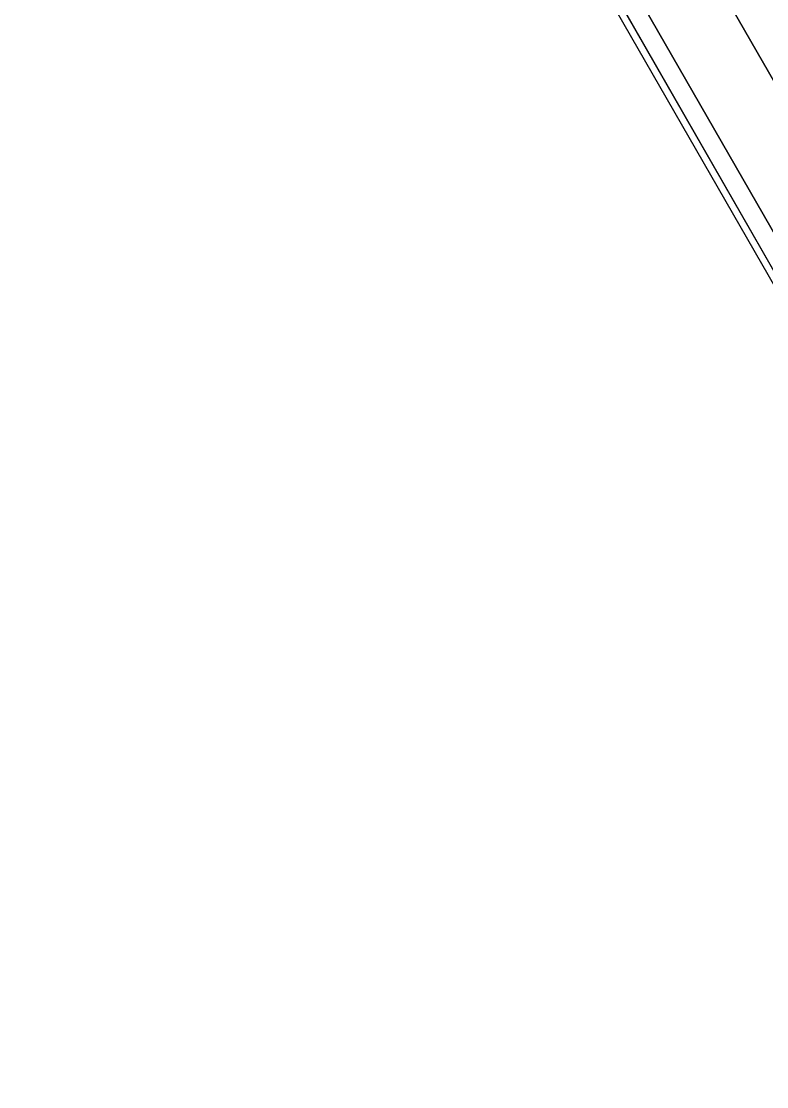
# Model space of a CAD drawing. Header units: inches. Extents: x -1507 to 39677, y -2256 to 26424.
# Drawn here: x 2721.261 to 2723.678, y 1573.028 to 1576.48 of the extents above; entities that cross this region are included whole.
import ezdxf

# ---------------------------------------------------------------- set-up
doc = ezdxf.new("R2010")
doc.units = ezdxf.units.IN
doc.layers.add('table leg', color=7, linetype='Continuous')
doc.layers.add('table top', color=7, linetype='Continuous')

msp = doc.modelspace()

# ---------------------------------------------------------------- linework, layer by layer
at = {"layer": 'table leg'}
for points, invisible_edges in [([(2721.2637, 1583.157, 122.7413), (2722.7175, 1580.5947, 123.3749), (2725.6848, 1575.4871, 122.918), (2725.7147, 1575.4791, 122.2923)], 1), ([(2724.2661, 1574.6428, 122.2923), (2724.2741, 1574.6727, 122.918), (2721.3345, 1579.7962, 123.3749), (2719.8424, 1582.3364, 122.7413)], 4)]:
    msp.add_3dface(points, dxfattribs=dict(at, invisible_edges=invisible_edges))
for points in [[(2722.7175, 1580.5947, 123.3749), (2722.6712, 1580.5635, 123.4446), (2725.6321, 1575.4518, 122.9894), (2725.6848, 1575.4871, 122.918)], [(2722.4606, 1580.4419, 123.484), (2725.4188, 1575.3287, 123.0233), (2725.6321, 1575.4518, 122.9894), (2722.6712, 1580.5635, 123.4446)], [(2722.244, 1580.3169, 123.5206), (2725.2048, 1575.2051, 123.0476), (2725.4188, 1575.3287, 123.0233), (2722.4606, 1580.4419, 123.484)], [(2724.9816, 1575.0762, 123.0699), (2725.2048, 1575.2051, 123.0476), (2722.244, 1580.3169, 123.5206), (2722.0269, 1580.1916, 123.5417)], [(2722.0289, 1580.1927, 123.5417), (2721.8119, 1580.0674, 123.5206), (2724.7584, 1574.9474, 123.0476), (2724.9816, 1575.0762, 123.0699)], [(2721.5952, 1579.9423, 123.484), (2724.5443, 1574.8238, 123.0233), (2724.7584, 1574.9474, 123.0476), (2721.8119, 1580.0674, 123.5206)], [(2721.3847, 1579.8208, 123.4446), (2724.3311, 1574.7007, 122.9894), (2724.5443, 1574.8238, 123.0233), (2721.5952, 1579.9423, 123.484)], [(2724.2741, 1574.6727, 122.918), (2724.3311, 1574.7007, 122.9894), (2721.3847, 1579.8208, 123.4446), (2721.3345, 1579.7962, 123.3749)]]:
    msp.add_3dface(points, dxfattribs=at)
at = {"layer": 'table top', "invisible_edges": 15}
for points in [[(2723.166, 1565.5532, 20.5), (2723.1658, 1606.9554, 20.5), (2718.3829, 1607.1347, 20.5), (2718.3819, 1565.374, 20.5)], [(2718.3857, 1607.1346, 19.324), (2723.1653, 1606.9553, 19.324), (2723.1661, 1565.5532, 19.324), (2718.3835, 1565.374, 19.324)], [(2727.9401, 1565.8517, 19.324), (2723.1661, 1565.5532, 19.324), (2723.1653, 1606.9553, 19.324), (2727.9401, 1606.6569, 19.324)], [(2727.9401, 1565.8517, 20.5), (2727.9401, 1606.6569, 20.5), (2723.1658, 1606.9554, 20.5), (2723.166, 1565.5532, 20.5)]]:
    msp.add_3dface(points, dxfattribs=at)

doc.saveas('drawing.dxf')
